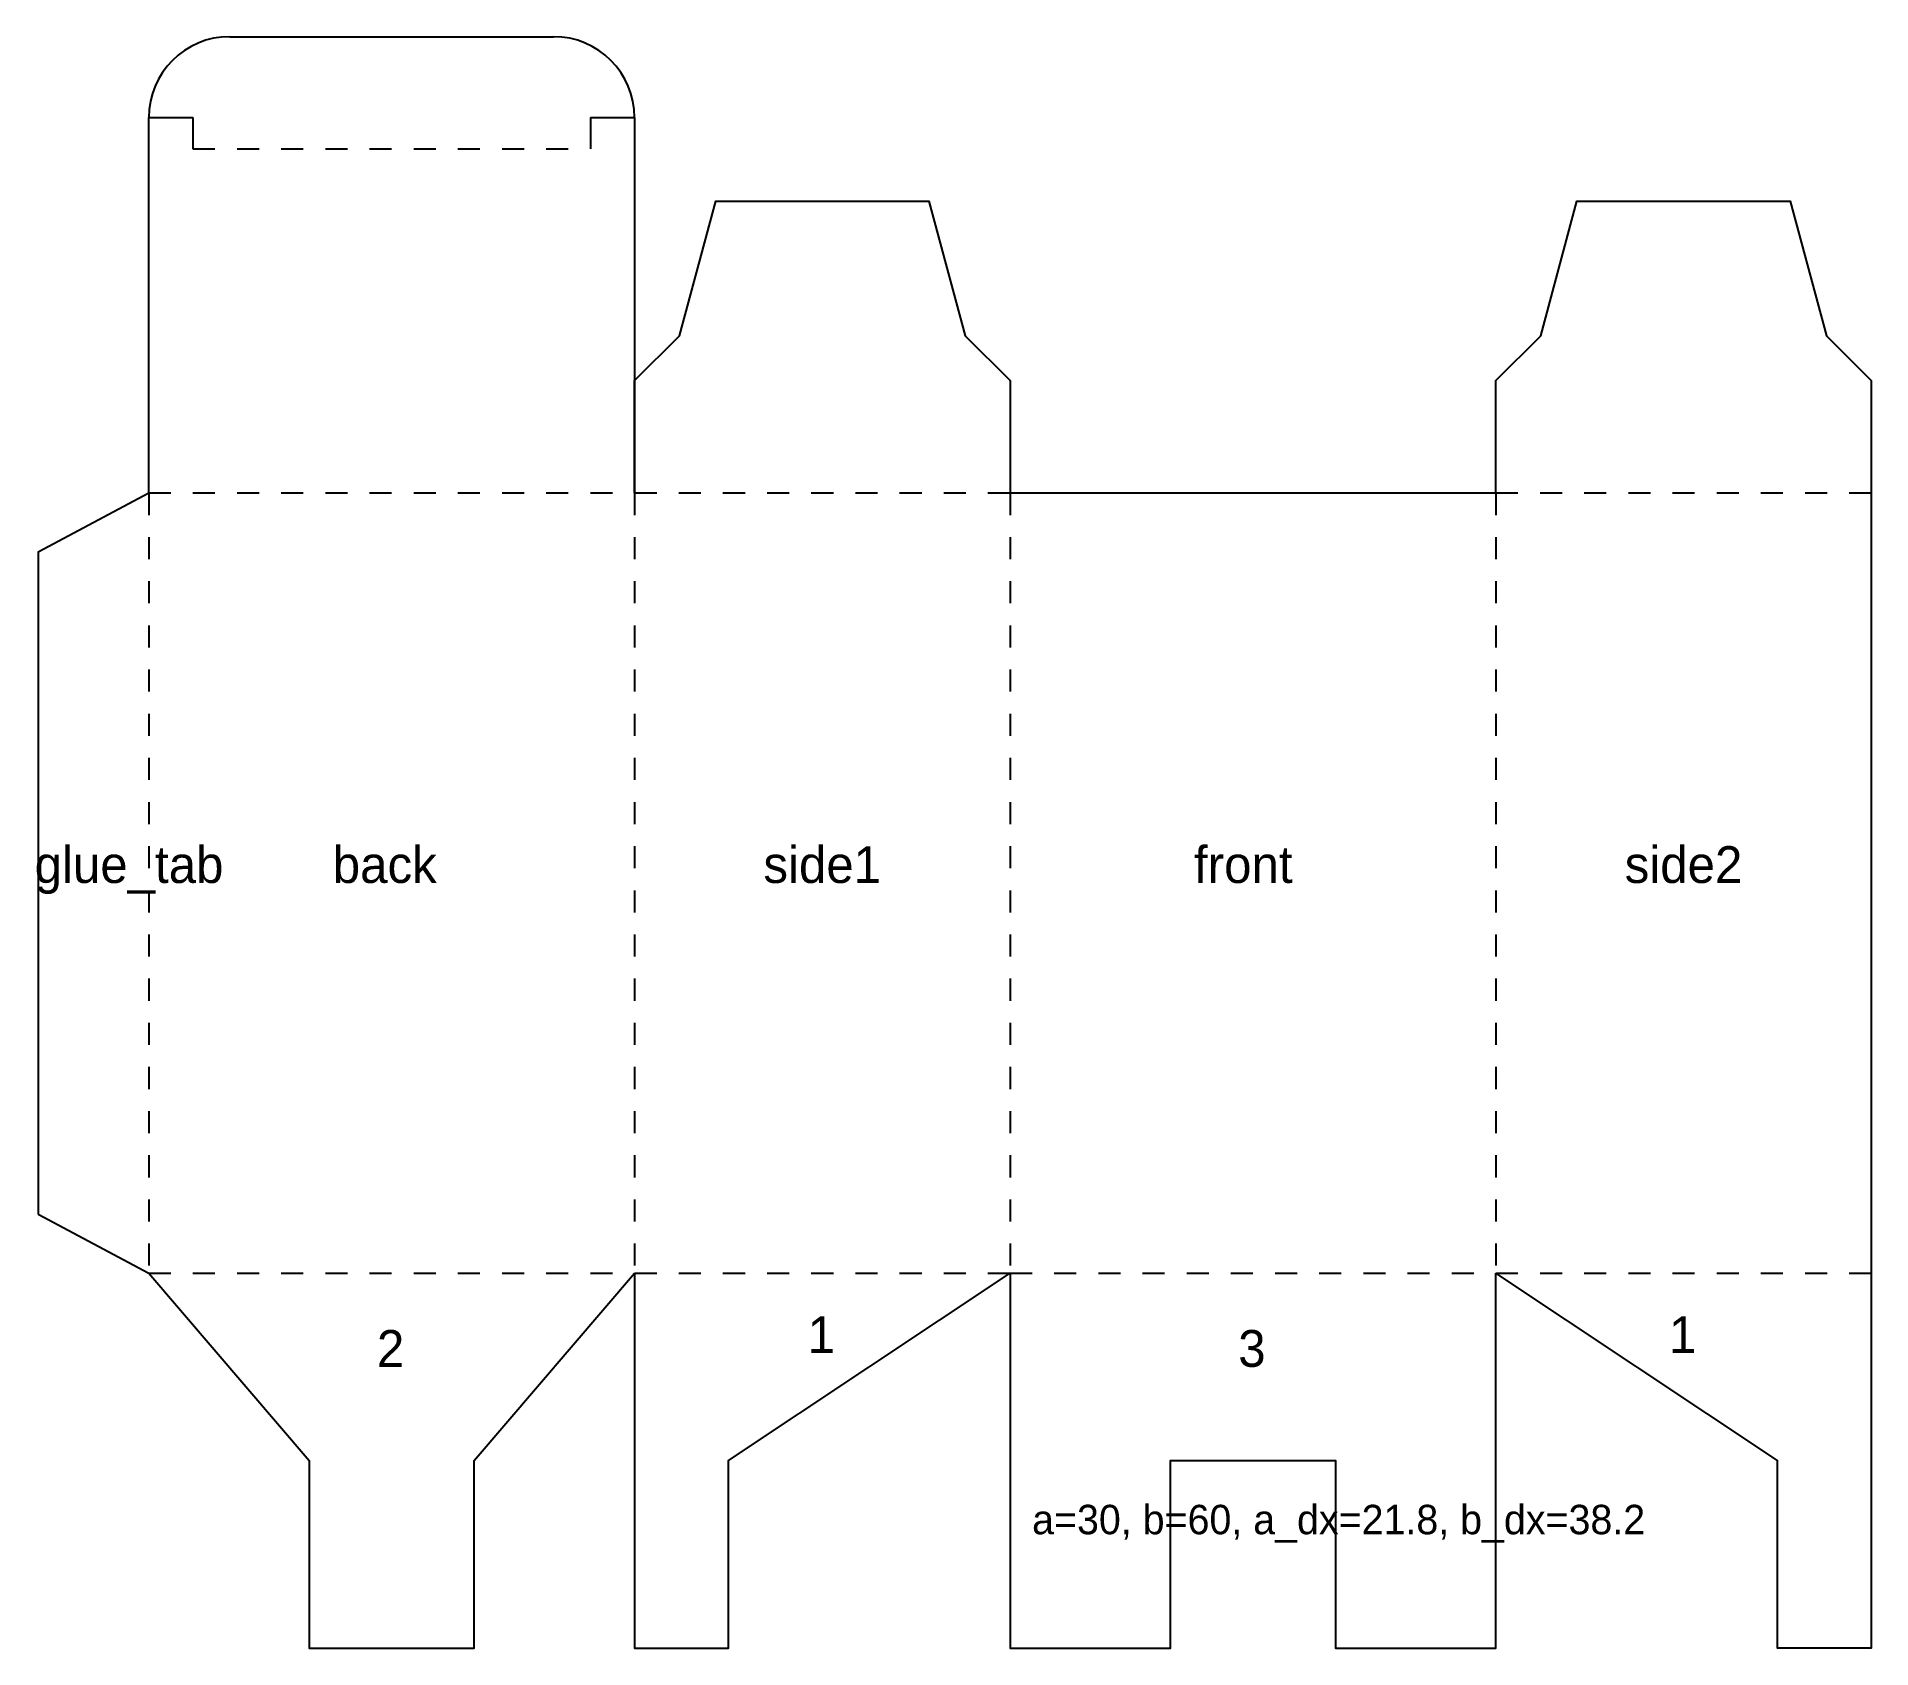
# Model space of a CAD drawing. Header units: millimetres. Extents: x 0 to 249, y -157 to 62.
import ezdxf

# ---------------------------------------------------------------- set-up
doc = ezdxf.new("R2010")
doc.units = ezdxf.units.MM
doc.linetypes.add('DASHED', pattern=[6, 3, -3])
for name, color, linetype in [('CREASE', 5, 'DASHED'), ('CUT', 1, 'CONTINUOUS'), ('TEXT', 7, 'Continuous')]:
    doc.layers.add(name, color=color, linetype=linetype)

msp = doc.modelspace()

# ---------------------------------------------------------------- linework, layer by layer
at = {"layer": 'CREASE', "linetype": 'DASHED'}
for p, q in [((21, 46.75), (75, 46.75)), ((15, 0), (15, -106)), ((15, 0), (81, 0)), ((81, 0), (81, -106)), ((81, 0), (132, 0)), ((132, 0), (132, -106)), ((198, 0), (198, -106)), ((198, 0), (249, 0)), ((15, -106), (81, -106)), ((81, -106), (132, -106)), ((132, -106), (198, -106)), ((198, -106), (249, -106))]:
    msp.add_line(p, q, dxfattribs=at)
at = {"layer": 'CUT'}
for p, q in [((26, 62), (70, 62)), ((15, 0), (15, 51)), ((15, 51), (21, 51)), ((21, 51), (21, 46.75)), ((21, 51), (21, 46.75)), ((75, 51), (75, 46.75)), ((75, 51), (81, 51)), ((81, 51), (81, 0)), ((0, -8), (15, 0)), ((132, 0), (198, 0)), ((249, 0), (249, -106)), ((0, -8), (0, -98)), ((0, -98), (15, -106))]:
    msp.add_line(p, q, dxfattribs=at)
for points in [[(81, 0), (81, 15.26), (87.1, 21.36), (92.02, 39.67), (120.98, 39.67), (125.9, 21.36), (132, 15.26), (132, 0)], [(198, 0), (198, 15.26), (204.1, 21.36), (209.02, 39.67), (237.98, 39.67), (242.9, 21.36), (249, 15.26), (249, 0)], [(15, -106), (36.78, -131.5), (36.78, -157), (59.22, -157), (59.22, -131.5), (81, -106)], [(81, -106), (81, -157), (93.75, -157), (93.75, -131.5), (132, -106)], [(132, -106), (132, -157), (153.78, -157), (153.78, -131.5), (176.22, -131.5), (176.22, -157), (198, -157), (198, -106)], [(249, -106), (249, -157), (236.25, -157), (236.25, -131.5), (198, -106)]]:
    msp.add_lwpolyline(points, dxfattribs=at)
for centre, start, end in [((26, 51), 90, 180), ((70, 51), 0, 90)]:
    msp.add_arc(centre, 11, start, end, dxfattribs=at)

# ---------------------------------------------------------------- texts
at = {"layer": 'TEXT'}
for s, height, p in [('glue_tab', 5, (-0.5, -53)), ('back', 5, (40, -53)), ('side1', 5, (98.5, -53)), ('front', 5, (157, -53)), ('side2', 5, (215.5, -53)), ('1', 5, (104.5, -116.89)), ('1', 5, (221.5, -116.89)), ('2', 5, (46, -118.75)), ('3', 5, (163, -118.75)), ('a=30, b=60, a_dx=21.8, b_dx=38.2', 4, (135, -141.5))]:
    msp.add_text(s, height=height, dxfattribs=at).set_placement(p)

doc.saveas('drawing.dxf')
